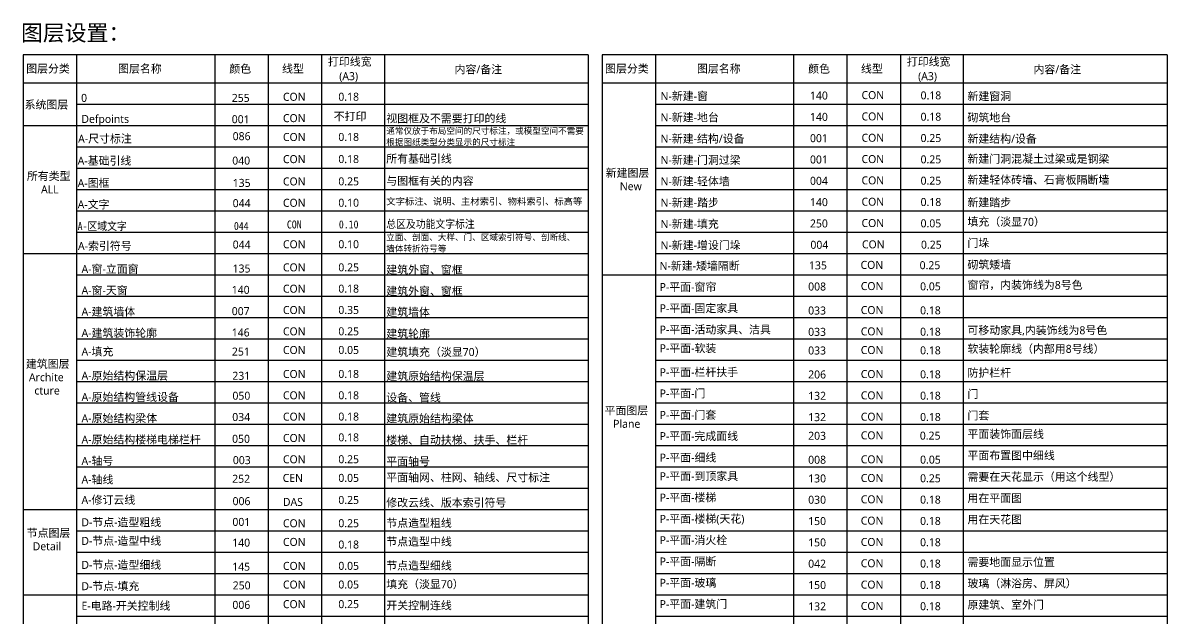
# Model space of a CAD drawing. Header units: millimetres. Extents: x 3652 to 14375, y 1848 to 12994.
# Drawn here: x 3652 to 14375, y 7410 to 12994 of the extents above; entities that cross this region are included whole.
import ezdxf
from ezdxf.enums import TextEntityAlignment as Align

# ---------------------------------------------------------------- set-up
doc = ezdxf.new("R2010")
doc.units = ezdxf.units.MM
for name, pattern in [('CENTER', [50.8, 31.75, -6.35, 6.35, -6.35]), ('DASH', [0.35, 0.25, -0.1]), ('DASHED', [0.75, 0.5, -0.25])]:
    doc.linetypes.add(name, pattern=pattern)
for name, color, linetype in [('A-修订云线', 6, 'DASHED'), ('A-区域文字', 44, 'Continuous'), ('A-原始结构保温层', 231, 'Continuous'), ('A-原始结构梁体', 34, 'DASHED'), ('A-原始结构楼梯电梯栏杆', 50, 'Continuous'), ('A-原始结构管线设备', 50, 'Continuous'), ('A-图框', 135, 'Continuous'), ('A-基础引线', 40, 'Continuous'), ('A-填充', 251, 'Continuous'), ('A-尺寸标注', 86, 'Continuous'), ('A-建筑墙体', 7, 'Continuous'), ('A-建筑装饰轮廓', 146, 'Continuous'), ('A-文字', 44, 'Continuous'), ('A-窗-天窗', 132, 'Continuous'), ('A-窗-立面窗', 135, 'Continuous'), ('A-索引符号', 44, 'Continuous'), ('A-轴号', 3, 'Continuous'), ('A-轴线', 252, 'CENTER'), ('D-节点-填充', 250, 'Continuous'), ('D-节点-造型中线', 140, 'Continuous'), ('D-节点-造型粗线', 1, 'Continuous'), ('D-节点-造型细线', 145, 'Continuous'), ('E-电路-开关控制线', 6, 'Continuous'), ('N-新建-地台', 140, 'Continuous'), ('N-新建-填充', 250, 'Continuous'), ('N-新建-增设门垛', 4, 'Continuous'), ('N-新建-矮墙隔断', 135, 'Continuous'), ('N-新建-窗', 140, 'Continuous'), ('N-新建-结构或设备', 1, 'Continuous'), ('N-新建-轻体墙', 4, 'Continuous'), ('N-新建-门洞过梁', 1, 'Continuous'), ('P-平面-到顶家具', 132, 'Continuous'), ('P-平面-固定家具', 33, 'Continuous'), ('P-平面-完成面线', 203, 'Continuous'), ('P-平面-建筑门', 132, 'Continuous'), ('P-平面-栏杆扶手', 206, 'Continuous'), ('P-平面-楼梯', 30, 'Continuous'), ('P-平面-楼梯(天花)', 150, 'Continuous'), ('P-平面-活动家具', 33, 'DASH'), ('P-平面-消火栓', 140, 'Continuous'), ('P-平面-玻璃', 150, 'Continuous'), ('P-平面-窗帘', 8, 'Continuous'), ('P-平面-细线', 8, 'Continuous'), ('P-平面-软装', 33, 'Continuous'), ('P-平面-门', 132, 'Continuous'), ('P-平面-门套', 132, 'Continuous'), ('P-平面-隔断', 42, 'Continuous')]:
    doc.layers.add(name, color=color, linetype=linetype)
doc.layers.add('N-新建-踏步', color=140, linetype='Continuous', plot=False)
doc.styles.add('宋体', font='', dxfattribs={"width": 0.8, "height": 2.5})
doc.styles.add('微软雅黑', font='Microsoft YaHei.ttf')
doc.styles.get('宋体').set_extended_font_data('SimSun')

msp = doc.modelspace()

# ---------------------------------------------------------------- linework, layer by layer
at = {"color": 30, "true_color": 0xf8991e}
for p, q in [((8949.7, 12694.8), (3654.7, 12694.8)), ((3654.7, 12694.8), (3654.7, 1848.3)), ((4154.7, 12694.8), (4154.7, 4029.8)), ((5449.7, 12694.8), (5449.7, 4029.8)), ((5949.7, 12694.8), (5949.7, 4029.8)), ((6449.7, 12694.8), (6449.7, 4029.8)), ((7039.7, 12694.8), (7039.7, 4029.8)), ((8949.7, 12694.8), (8949.7, 1848.3)), ((9079.7, 12694.8), (9079.7, 3229.8)), ((14374.7, 12694.8), (9079.7, 12694.8)), ((9579.7, 12694.8), (9579.7, 3229.8)), ((10874.7, 12694.8), (10874.7, 3229.8)), ((11374.7, 12694.8), (11374.7, 3229.8)), ((11874.7, 12694.8), (11874.7, 3229.8)), ((12464.7, 12694.8), (12464.7, 3229.8)), ((14374.7, 12694.8), (14374.7, 3229.8)), ((3654.7, 12429.8), (8949.7, 12429.8)), ((9079.7, 12429.8), (14374.7, 12429.8)), ((4154.7, 12229.8), (8949.7, 12229.8)), ((9579.7, 12229.8), (14374.7, 12229.8)), ((3654.7, 12029.8), (8949.7, 12029.8)), ((9579.7, 12029.8), (14374.7, 12029.8)), ((4154.7, 11829.8), (8949.7, 11829.8)), ((9579.7, 11829.8), (14374.7, 11829.8)), ((4154.7, 11629.8), (8949.7, 11629.8)), ((9579.7, 11629.8), (14374.7, 11629.8)), ((4154.7, 11429.8), (8949.7, 11429.8)), ((9579.7, 11429.8), (14374.7, 11429.8)), ((4154.7, 11229.8), (8949.7, 11229.8)), ((9579.7, 11229.8), (14374.7, 11229.8)), ((4154.7, 11029.8), (8949.7, 11029.8)), ((9579.7, 11029.8), (14374.7, 11029.8)), ((3654.7, 10829.8), (8949.7, 10829.8)), ((9579.7, 10829.8), (14374.7, 10829.8)), ((4154.7, 10629.8), (8949.7, 10629.8)), ((9079.7, 10629.8), (14374.7, 10629.8)), ((4154.7, 10429.8), (8949.7, 10429.8)), ((9579.7, 10429.8), (14374.7, 10429.8)), ((4154.7, 10229.8), (8949.7, 10229.8)), ((9579.7, 10229.8), (14374.7, 10229.8)), ((4154.7, 10029.8), (8949.7, 10029.8)), ((9579.7, 10029.8), (14374.7, 10029.8)), ((4154.7, 9829.8), (8949.7, 9829.8)), ((9579.7, 9829.8), (14374.7, 9829.8)), ((4154.7, 9629.8), (8949.7, 9629.8)), ((9579.7, 9629.8), (14374.7, 9629.8)), ((4154.7, 9429.8), (8949.7, 9429.8)), ((9579.7, 9429.8), (14374.7, 9429.8)), ((4154.7, 9229.8), (8949.7, 9229.8)), ((9579.7, 9229.8), (14374.7, 9229.8)), ((4154.7, 9029.8), (8949.7, 9029.8)), ((9579.7, 9029.8), (14374.7, 9029.8)), ((4154.7, 8829.8), (8949.7, 8829.8)), ((9579.7, 8829.8), (14374.7, 8829.8)), ((4154.7, 8629.8), (8949.7, 8629.8)), ((9579.7, 8629.8), (14374.7, 8629.8)), ((3654.7, 8429.8), (8949.7, 8429.8)), ((9579.7, 8429.8), (14374.7, 8429.8)), ((4154.7, 8229.8), (8949.7, 8229.8)), ((9579.7, 8229.8), (14374.7, 8229.8)), ((4154.7, 8029.8), (8949.7, 8029.8)), ((9579.7, 8029.8), (14374.7, 8029.8)), ((4154.7, 7829.8), (8949.7, 7829.8)), ((9579.7, 7829.8), (14374.7, 7829.8)), ((3654.7, 7629.8), (8949.7, 7629.8)), ((9579.7, 7629.8), (14374.7, 7629.8)), ((4154.7, 7429.8), (8949.7, 7429.8)), ((9579.7, 7429.8), (14374.7, 7429.8))]:
    msp.add_line(p, q, dxfattribs=at)

# ---------------------------------------------------------------- texts
at = {"color": 1, "style": '微软雅黑'}
msp.add_text('图层设置：', height=150, dxfattribs=at).set_placement((3634.5, 12825.3))
at = {"color": 30, "true_color": 0xf8991e, "style": '微软雅黑'}
for s, p in [('打印线宽', (6510.4, 12591.9)), ('打印线宽', (11935.4, 12591.9)), ('图层分类', (3682.4, 12526.4)), ('图层名称', (4543.6, 12526)), ('颜色', (5585.8, 12525.1)), ('线型', (6080.6, 12526)), ('内容/备注', (7697.4, 12520)), ('图层分类', (9107.4, 12526.4)), ('图层名称', (9968.6, 12526)), ('颜色', (11010.8, 12525.1)), ('线型', (11505.6, 12526)), ('内容/备注', (13122.4, 12520)), ('(A3)', (6616, 12456)), ('(A3)', (12041, 12456)), ('系统图层', (3667.8, 12188.8)), ('所有类型', (3688.9, 11518.9)), ('新建图层', (9113.3, 11548.5)), ('New', (9245.6, 11423.5)), ('ALL', (3822, 11393.9)), ('建筑图层', (3679.6, 9757.2)), ('Archite', (3708.5, 9632.2)), ('cture', (3759.2, 9507.2)), ('平面图层', (9102.4, 9320.2)), ('Plane', (9183, 9195.2)), ('节点图层', (3687.3, 8171.6)), ('Detail', (3743.5, 8046.6))]:
    msp.add_text(s, height=75, dxfattribs=at).set_placement(p)
at = {"style": '微软雅黑'}
for s, p in [('CON', (6194.7, 12300.1, 4)), ('0.18', (6704.8, 12300.6)), ('255', (5692.8, 12289.5, 2))]:
    msp.add_text(s, height=75, dxfattribs=at).set_placement(p, align=Align.MIDDLE_CENTER)
msp.add_text('0', height=75, dxfattribs=at).set_placement((4197.2, 12252.3))
at = {"layer": 'A-修订云线', "style": '微软雅黑'}
for s, p in [('A-修订云线', (4201.3, 8481.5)), ('修改云线、版本索引符号', (7057.1, 8456))]:
    msp.add_text(s, height=75, dxfattribs=at).set_placement(p)
at = {"layer": 'A-修订云线', "ltscale": 100, "style": '微软雅黑'}
for s, p in [('006', (5700.5, 8507.4, 2)), ('DAS', (6182.1, 8500.1, 4)), ('0.25', (6704.8, 8518.5))]:
    msp.add_text(s, height=75, dxfattribs=at).set_placement(p, align=Align.MIDDLE_CENTER)
at = {"layer": 'A-区域文字', "style": '宋体', "width": 0.9}
for s, p in [('总区及功能文字标注', (7057.1, 11069.4)), ('A-区域文字', (4165.1, 11049.2))]:
    msp.add_text(s, height=75, dxfattribs=at).set_placement(p)
for s, p in [('044', (5698.2, 11088.7, 4)), ('CON', (6194.7, 11102.5, 4)), ('0.10', (6704.8, 11103))]:
    msp.add_text(s, height=75, dxfattribs=at).set_placement(p, align=Align.MIDDLE_CENTER)
at = {"layer": 'A-原始结构保温层', "style": '微软雅黑'}
for s, p in [('A-原始结构保温层', (4201.3, 9646.9)), ('建筑原始结构保温层', (7057.1, 9642.7))]:
    msp.add_text(s, height=75, dxfattribs=at).set_placement(p)
for s, p in [('231', (5698.6, 9683.2, 2)), ('CON', (6194.7, 9700.1, 4)), ('0.18', (6704.8, 9700.6))]:
    msp.add_text(s, height=75, dxfattribs=at).set_placement(p, align=Align.MIDDLE_CENTER)
at = {"layer": 'A-原始结构梁体', "style": '微软雅黑'}
for s, p in [('A-原始结构梁体', (4201.3, 9247.3)), ('建筑原始结构梁体', (7057.1, 9245.9))]:
    msp.add_text(s, height=75, dxfattribs=at).set_placement(p)
for s, p in [('034', (5697.5, 9296.4, 2)), ('CON', (6194.7, 9300.1, 4)), ('0.18', (6704.8, 9300.6))]:
    msp.add_text(s, height=75, dxfattribs=at).set_placement(p, align=Align.MIDDLE_CENTER)
at = {"layer": 'A-原始结构楼梯电梯栏杆', "style": '微软雅黑'}
for s, p in [('A-原始结构楼梯电梯栏杆', (4201.3, 9047.3)), ('楼梯、自动扶梯、扶手、栏杆', (7057.1, 9043.7))]:
    msp.add_text(s, height=75, dxfattribs=at).set_placement(p)
for s, p in [('050', (5696, 9092.2, 2)), ('CON', (6194.7, 9100.1, 4)), ('0.18', (6704.8, 9105.6))]:
    msp.add_text(s, height=75, dxfattribs=at).set_placement(p, align=Align.MIDDLE_CENTER)
at = {"layer": 'A-原始结构管线设备', "style": '微软雅黑'}
for s, p in [('A-原始结构管线设备', (4201.3, 9446.9)), ('设备、管线', (7057.1, 9442.1))]:
    msp.add_text(s, height=75, dxfattribs=at).set_placement(p)
for s, p in [('050', (5699.3, 9496.4, 2)), ('CON', (6194.7, 9500.1, 4)), ('0.18', (6704.8, 9500.6))]:
    msp.add_text(s, height=75, dxfattribs=at).set_placement(p, align=Align.MIDDLE_CENTER)
at = {"layer": 'A-图框', "style": '微软雅黑'}
for s, p in [('A-图框', (4165.1, 11453.4)), ('与图框有关的内容', (7057.1, 11473.6))]:
    msp.add_text(s, height=75, dxfattribs=at).set_placement(p)
for s, p in [('135', (5701.7, 11492.5, 4)), ('CON', (6194.7, 11506.3, 4)), ('0.25', (6704.8, 11506.8))]:
    msp.add_text(s, height=75, dxfattribs=at).set_placement(p, align=Align.MIDDLE_CENTER)
at = {"layer": 'A-基础引线', "style": '微软雅黑'}
for s, p in [('A-基础引线', (4165.1, 11662.7)), ('所有基础引线', (7057.1, 11682))]:
    msp.add_text(s, height=75, dxfattribs=at).set_placement(p)
for s, p in [('040', (5697.3, 11701.7, 4)), ('CON', (6194.7, 11715.5, 4)), ('0.18', (6704.8, 11716))]:
    msp.add_text(s, height=75, dxfattribs=at).set_placement(p, align=Align.MIDDLE_CENTER)
at = {"layer": 'A-填充', "style": '微软雅黑'}
for s, p in [('A-填充', (4201.3, 9872.3)), ('建筑填充（淡显70）', (7057.1, 9868.5))]:
    msp.add_text(s, height=75, dxfattribs=at).set_placement(p)
for s, p in [('251', (5694.4, 9910.3, 2)), ('CON', (6194.7, 9925.1, 4)), ('0.05', (6704.8, 9925.6))]:
    msp.add_text(s, height=75, dxfattribs=at).set_placement(p, align=Align.MIDDLE_CENTER)
at = {"layer": 'A-尺寸标注', "style": '微软雅黑'}
for s, height, p in [('通常仅放于布局空间的尺寸标注，或模型空间不需要', 57.5, (7057.1, 11951.2)), ('A-尺寸标注', 75, (4169.3, 11869.7)), ('根据图纸类型分类显示的尺寸标注', 57.5, (7057.1, 11845.5))]:
    msp.add_text(s, height=height, dxfattribs=at).set_placement(p)
for s, p in [('086', (5701.5, 11930.5, 2)), ('CON', (6194.7, 11923, 4)), ('0.18', (6704.8, 11923.5))]:
    msp.add_text(s, height=75, dxfattribs=at).set_placement(p, align=Align.MIDDLE_CENTER)
at = {"layer": 'A-建筑墙体', "style": '微软雅黑'}
for s, p in [('A-建筑墙体', (4201.3, 10247.3)), ('建筑墙体', (7057.1, 10243.7))]:
    msp.add_text(s, height=75, dxfattribs=at).set_placement(p)
for s, p in [('007', (5692.8, 10289.5, 2)), ('CON', (6194.7, 10300.1, 4)), ('0.35', (6704.8, 10300.6))]:
    msp.add_text(s, height=75, dxfattribs=at).set_placement(p, align=Align.MIDDLE_CENTER)
at = {"layer": 'A-建筑装饰轮廓', "style": '微软雅黑'}
for s, p in [('A-建筑装饰轮廓', (4201.3, 10047.3)), ('建筑轮廓', (7057.1, 10040.4))]:
    msp.add_text(s, height=75, dxfattribs=at).set_placement(p)
for s, p in [('146', (5692.8, 10089.5, 2)), ('CON', (6194.7, 10100.1, 4)), ('0.25', (6704.8, 10100.6))]:
    msp.add_text(s, height=75, dxfattribs=at).set_placement(p, align=Align.MIDDLE_CENTER)
at = {"layer": 'A-文字', "style": '微软雅黑'}
for s, height, p in [('A-文字', 75, (4165.1, 11252.6)), ('文字标注、说明、主材索引、物料索引、标高等', 62.5, (7057.1, 11287.4))]:
    msp.add_text(s, height=height, dxfattribs=at).set_placement(p)
for s, p in [('044', (5701.7, 11302.4, 4)), ('CON', (6194.7, 11305.9, 4)), ('0.10', (6704.8, 11306.4))]:
    msp.add_text(s, height=75, dxfattribs=at).set_placement(p, align=Align.MIDDLE_CENTER)
at = {"layer": 'A-窗-天窗', "style": '微软雅黑'}
for s, p in [('A-窗-天窗', (4201.3, 10446.9)), ('建筑外窗、窗框', (7057.1, 10440.1))]:
    msp.add_text(s, height=75, dxfattribs=at).set_placement(p)
for s, p in [('140', (5692.8, 10489.5, 2)), ('CON', (6194.7, 10500.1, 4)), ('0.18', (6704.8, 10500.6))]:
    msp.add_text(s, height=75, dxfattribs=at).set_placement(p, align=Align.MIDDLE_CENTER)
at = {"layer": 'A-窗-立面窗', "style": '微软雅黑'}
for s, p in [('A-窗-立面窗', (4201.3, 10646.9)), ('建筑外窗、窗框', (7057.1, 10640.1))]:
    msp.add_text(s, height=75, dxfattribs=at).set_placement(p)
for s, p in [('135', (5700.8, 10689.5, 2)), ('CON', (6194.7, 10700.1, 4)), ('0.25', (6704.8, 10700.6))]:
    msp.add_text(s, height=75, dxfattribs=at).set_placement(p, align=Align.MIDDLE_CENTER)
at = {"layer": 'A-索引符号', "style": '微软雅黑'}
for s, height, p in [('A-索引符号', 75, (4168.1, 10863.6)), ('立面、剖面、大样、门、区域索引符号、剖断线、', 57.5, (7057.1, 10953.6)), ('墙体转折符号等', 57.5, (7057.1, 10847.9))]:
    msp.add_text(s, height=height, dxfattribs=at).set_placement(p)
for s, p in [('044', (5701.8, 10914.2, 2)), ('CON', (6194.7, 10916.9, 4)), ('0.10', (6704.8, 10917.4))]:
    msp.add_text(s, height=75, dxfattribs=at).set_placement(p, align=Align.MIDDLE_CENTER)
at = {"layer": 'A-轴号', "style": '微软雅黑'}
for s, p in [('A-轴号', (4201.3, 8847.3)), ('平面轴号', (7057.1, 8843.4))]:
    msp.add_text(s, height=75, dxfattribs=at).set_placement(p)
for s, p in [('003', (5703.2, 8892.2, 2)), ('CON', (6194.7, 8900.1, 4)), ('0.25', (6704.8, 8900.6))]:
    msp.add_text(s, height=75, dxfattribs=at).set_placement(p, align=Align.MIDDLE_CENTER)
at = {"layer": 'A-轴线', "style": '微软雅黑'}
for s, p in [('A-轴线', (4201.3, 8672.3)), ('平面轴网、柱网、轴线、尺寸标注', (7057.1, 8692.6))]:
    msp.add_text(s, height=75, dxfattribs=at).set_placement(p)
at = {"layer": 'A-轴线', "ltscale": 100, "style": '微软雅黑'}
for s, p in [('252', (5697, 8717.2, 2)), ('CEN', (6181.6, 8725.1, 4)), ('0.05', (6704.8, 8725.6))]:
    msp.add_text(s, height=75, dxfattribs=at).set_placement(p, align=Align.MIDDLE_CENTER)
at = {"layer": 'D-节点-填充', "style": '微软雅黑'}
for s, p in [('D-节点-填充', (4199.7, 7672.3)), ('填充（淡显70）', (7057.1, 7690.6))]:
    msp.add_text(s, height=75, dxfattribs=at).set_placement(p)
for s, p in [('250', (5701.9, 7717.2, 2)), ('CON', (6194.7, 7725.1, 4)), ('0.05', (6704.8, 7725.6))]:
    msp.add_text(s, height=75, dxfattribs=at).set_placement(p, align=Align.MIDDLE_CENTER)
at = {"layer": 'D-节点-造型中线', "style": '微软雅黑'}
for s, p in [('D-节点-造型中线', (4199.7, 8097.3)), ('节点造型中线', (7057.1, 8090.6))]:
    msp.add_text(s, height=75, dxfattribs=at).set_placement(p)
for s, p in [('140', (5697.2, 8118.2, 2)), ('CON', (6194.7, 8125.1, 4)), ('0.18', (6704.8, 8100.6))]:
    msp.add_text(s, height=75, dxfattribs=at).set_placement(p, align=Align.MIDDLE_CENTER)
at = {"layer": 'D-节点-造型粗线', "style": '微软雅黑'}
for s, p in [('D-节点-造型粗线', (4199.7, 8271.9)), ('节点造型粗线', (7057.1, 8265.2))]:
    msp.add_text(s, height=75, dxfattribs=at).set_placement(p)
for s, p in [('001', (5699, 8312.6, 2)), ('CON', (6194.7, 8300.1, 4)), ('0.25', (6704.8, 8300.6))]:
    msp.add_text(s, height=75, dxfattribs=at).set_placement(p, align=Align.MIDDLE_CENTER)
at = {"layer": 'D-节点-造型细线', "style": '微软雅黑'}
for s, p in [('D-节点-造型细线', (4199.7, 7872.3)), ('节点造型细线', (7057.1, 7865.6))]:
    msp.add_text(s, height=75, dxfattribs=at).set_placement(p)
for s, p in [('CON', (6194.7, 7900.1, 4)), ('0.05', (6704.8, 7900.6)), ('145', (5697.2, 7893.2, 2))]:
    msp.add_text(s, height=75, dxfattribs=at).set_placement(p, align=Align.MIDDLE_CENTER)
at = {"layer": 'Defpoints', "style": '微软雅黑'}
for s, p in [('Defpoints', (4199.7, 12054.8)), ('视图框及不需要打印的线', (7057.1, 12059.6))]:
    msp.add_text(s, height=75, dxfattribs=at).set_placement(p)
for s, p in [('001', (5692.8, 12089.5, 2)), ('CON', (6194.7, 12100.1, 4)), ('不打印', (6718, 12116.9, 2))]:
    msp.add_text(s, height=75, dxfattribs=at).set_placement(p, align=Align.MIDDLE_CENTER)
at = {"layer": 'E-电路-开关控制线', "style": '微软雅黑'}
for s, p in [('E-电路-开关控制线', (4200.9, 7488.5)), ('开关控制连线', (7057.1, 7492))]:
    msp.add_text(s, height=75, dxfattribs=at).set_placement(p)
for s, p in [('006', (5698.8, 7534.4)), ('CON', (6194.7, 7541.3, 4)), ('0.25', (6704.8, 7541.8))]:
    msp.add_text(s, height=75, dxfattribs=at).set_placement(p, align=Align.MIDDLE_CENTER)
at = {"layer": 'N-新建-地台', "style": '微软雅黑'}
for s, p in [('N-新建-地台', (9627.3, 12069.8)), ('砌筑地台', (12503.7, 12068))]:
    msp.add_text(s, height=75, dxfattribs=at).set_placement(p)
for s, p in [('140', (11111.6, 12112)), ('CON', (11617, 12116, 2)), ('0.18', (12161.1, 12113.2))]:
    msp.add_text(s, height=75, dxfattribs=at).set_placement(p, align=Align.MIDDLE_CENTER)
at = {"layer": 'N-新建-填充', "style": '微软雅黑'}
for s, p in [('N-新建-填充', (9627.3, 11069.8)), ('填充（淡显70）', (12503.7, 11089.8))]:
    msp.add_text(s, height=75, dxfattribs=at).set_placement(p)
for s, p in [('CON', (11617, 11116, 2)), ('250', (11111.6, 11112)), ('0.05', (12161.1, 11113.2))]:
    msp.add_text(s, height=75, dxfattribs=at).set_placement(p, align=Align.MIDDLE_CENTER)
at = {"layer": 'N-新建-增设门垛', "style": '微软雅黑'}
for s, p in [('N-新建-增设门垛', (9627.3, 10870.2)), ('门垛', (12503.7, 10891.1))]:
    msp.add_text(s, height=75, dxfattribs=at).set_placement(p)
for s, p in [('004', (11115.6, 10912)), ('CON', (11620.9, 10916, 2)), ('0.25', (12165, 10913.2))]:
    msp.add_text(s, height=75, dxfattribs=at).set_placement(p, align=Align.MIDDLE_CENTER)
at = {"layer": 'N-新建-矮墙隔断', "style": '微软雅黑'}
for s, p in [('N-新建-矮墙隔断', (9618.3, 10676.8)), ('砌筑矮墙', (12503.7, 10687.6))]:
    msp.add_text(s, height=75, dxfattribs=at).set_placement(p)
for s, p in [('135', (11102.6, 10719.3)), ('CON', (11608, 10723.4, 2)), ('0.25', (12152.1, 10720.6))]:
    msp.add_text(s, height=75, dxfattribs=at).set_placement(p, align=Align.MIDDLE_CENTER)
at = {"layer": 'N-新建-窗', "style": '微软雅黑'}
for s, p in [('N-新建-窗', (9627.3, 12269.4)), ('新建窗洞', (12503.7, 12267.6))]:
    msp.add_text(s, height=75, dxfattribs=at).set_placement(p)
for s, p in [('140', (11111.6, 12312)), ('CON', (11617, 12316, 2)), ('0.18', (12161.1, 12313.2))]:
    msp.add_text(s, height=75, dxfattribs=at).set_placement(p, align=Align.MIDDLE_CENTER)
at = {"layer": 'N-新建-结构或设备', "style": '微软雅黑'}
for s, p in [('N-新建-结构/设备', (9627.3, 11869.8)), ('新建结构/设备', (12503.7, 11868.9))]:
    msp.add_text(s, height=75, dxfattribs=at).set_placement(p)
for s, p in [('001', (11111.6, 11912)), ('CON', (11617, 11916, 2)), ('0.25', (12161.1, 11913.2))]:
    msp.add_text(s, height=75, dxfattribs=at).set_placement(p, align=Align.MIDDLE_CENTER)
at = {"layer": 'N-新建-踏步', "style": '微软雅黑'}
for s, p in [('N-新建-踏步', (9627.3, 11269.4)), ('新建踏步', (12503.7, 11271.3))]:
    msp.add_text(s, height=75, dxfattribs=at).set_placement(p)
for s, p in [('140', (11111.6, 11312)), ('CON', (11617, 11316, 2)), ('0.18', (12161.1, 11313.2))]:
    msp.add_text(s, height=75, dxfattribs=at).set_placement(p, align=Align.MIDDLE_CENTER)
at = {"layer": 'N-新建-轻体墙', "style": '微软雅黑'}
for s, p in [('N-新建-轻体墙', (9627.3, 11469.8)), ('新建轻体砖墙、石膏板隔断墙', (12503.7, 11483.9))]:
    msp.add_text(s, height=75, dxfattribs=at).set_placement(p)
for s, p in [('004', (11111.6, 11512)), ('CON', (11617, 11516, 2)), ('0.25', (12161.1, 11513.2))]:
    msp.add_text(s, height=75, dxfattribs=at).set_placement(p, align=Align.MIDDLE_CENTER)
at = {"layer": 'N-新建-门洞过梁', "style": '微软雅黑'}
for s, p in [('N-新建-门洞过梁', (9627.3, 11669.8)), ('新建门洞混凝土过梁或是钢梁', (12503.7, 11680.6))]:
    msp.add_text(s, height=75, dxfattribs=at).set_placement(p)
for s, p in [('001', (11111.6, 11712)), ('CON', (11617, 11716, 2)), ('0.25', (12161.1, 11713.2))]:
    msp.add_text(s, height=75, dxfattribs=at).set_placement(p, align=Align.MIDDLE_CENTER)
at = {"layer": 'P-平面-到顶家具', "style": '微软雅黑'}
for s, p in [('P-平面-到顶家具', (9618.6, 8704)), ('需要在天花显示（用这个线型）', (12503.7, 8698))]:
    msp.add_text(s, height=75, dxfattribs=at).set_placement(p)
for s, p in [('130', (11094.6, 8720.6)), ('CON', (11610, 8724.7, 2)), ('0.25', (12156.6, 8721.9))]:
    msp.add_text(s, height=75, dxfattribs=at).set_placement(p, align=Align.MIDDLE_CENTER)
at = {"layer": 'P-平面-固定家具', "style": '微软雅黑'}
msp.add_text('P-平面-固定家具', height=75, dxfattribs=at).set_placement((9618.6, 10279))
for s, p in [('033', (11094.6, 10295.6, 2)), ('CON', (11610, 10299.7, 2)), ('0.18', (12156.6, 10296.9))]:
    msp.add_text(s, height=75, dxfattribs=at).set_placement(p, align=Align.MIDDLE_CENTER)
at = {"layer": 'P-平面-完成面线', "style": '微软雅黑'}
for s, p in [('P-平面-完成面线', (9618.6, 9079.8)), ('平面装饰面层线', (12503.7, 9098.5))]:
    msp.add_text(s, height=75, dxfattribs=at).set_placement(p)
for s, p in [('203', (11094.6, 9120.6, 2)), ('CON', (11610, 9124.7, 2)), ('0.25', (12154.1, 9121.9))]:
    msp.add_text(s, height=75, dxfattribs=at).set_placement(p, align=Align.MIDDLE_CENTER)
at = {"layer": 'P-平面-建筑门', "style": '微软雅黑'}
for s, p in [('P-平面-建筑门', (9618.6, 7504)), ('原建筑、室外门', (12503.7, 7498))]:
    msp.add_text(s, height=75, dxfattribs=at).set_placement(p)
for s, p in [('132', (11094.6, 7520.6)), ('CON', (11610, 7524.7, 2)), ('0.18', (12156.6, 7521.9))]:
    msp.add_text(s, height=75, dxfattribs=at).set_placement(p, align=Align.MIDDLE_CENTER)
at = {"layer": 'P-平面-栏杆扶手', "style": '微软雅黑'}
for s, p in [('P-平面-栏杆扶手', (9618.6, 9679.4)), ('防护栏杆', (12503.7, 9673.9))]:
    msp.add_text(s, height=75, dxfattribs=at).set_placement(p)
for s, p in [('206', (11094.6, 9695.6)), ('CON', (11610, 9699.7, 2)), ('0.18', (12156.6, 9696.9))]:
    msp.add_text(s, height=75, dxfattribs=at).set_placement(p, align=Align.MIDDLE_CENTER)
at = {"layer": 'P-平面-楼梯', "style": '微软雅黑'}
for s, p in [('P-平面-楼梯', (9618.6, 8504)), ('用在平面图', (12503.7, 8498))]:
    msp.add_text(s, height=75, dxfattribs=at).set_placement(p)
for s, p in [('030', (11094.6, 8520.6)), ('CON', (11610, 8524.7, 2)), ('0.18', (12156.6, 8521.9))]:
    msp.add_text(s, height=75, dxfattribs=at).set_placement(p, align=Align.MIDDLE_CENTER)
at = {"layer": 'P-平面-楼梯(天花)', "style": '微软雅黑'}
for s, p in [('P-平面-楼梯(天花)', (9618.6, 8304)), ('用在天花图', (12503.7, 8298))]:
    msp.add_text(s, height=75, dxfattribs=at).set_placement(p)
for s, p in [('150', (11094.6, 8320.6)), ('CON', (11610, 8324.7, 2)), ('0.18', (12156.6, 8321.9))]:
    msp.add_text(s, height=75, dxfattribs=at).set_placement(p, align=Align.MIDDLE_CENTER)
at = {"layer": 'P-平面-活动家具', "style": '微软雅黑'}
for s, p in [('P-平面-活动家具、洁具', (9618.6, 10079)), ('可移动家具,内装饰线为8号色', (12503.7, 10072.6))]:
    msp.add_text(s, height=75, dxfattribs=at).set_placement(p)
for s, p in [('033', (11094.6, 10095.6)), ('CON', (11610, 10099.7, 2)), ('0.18', (12156.6, 10096.9))]:
    msp.add_text(s, height=75, dxfattribs=at).set_placement(p, align=Align.MIDDLE_CENTER)
at = {"layer": 'P-平面-消火栓', "style": '微软雅黑'}
msp.add_text('P-平面-消火栓', height=75, dxfattribs=at).set_placement((9618.6, 8104))
for s, p in [('150', (11094.6, 8120.6)), ('CON', (11610, 8124.7, 2)), ('0.18', (12156.6, 8121.9))]:
    msp.add_text(s, height=75, dxfattribs=at).set_placement(p, align=Align.MIDDLE_CENTER)
at = {"layer": 'P-平面-玻璃', "style": '微软雅黑'}
for s, p in [('P-平面-玻璃', (9618.6, 7704)), ('玻璃（淋浴房、屏风）', (12503.7, 7698))]:
    msp.add_text(s, height=75, dxfattribs=at).set_placement(p)
for s, p in [('150', (11094.6, 7720.6)), ('CON', (11610, 7724.7, 2)), ('0.18', (12156.6, 7721.9))]:
    msp.add_text(s, height=75, dxfattribs=at).set_placement(p, align=Align.MIDDLE_CENTER)
at = {"layer": 'P-平面-窗帘', "style": '微软雅黑'}
for s, p in [('P-平面-窗帘', (9618.6, 10478.5)), ('窗帘，内装饰线为8号色', (12503.7, 10497.6))]:
    msp.add_text(s, height=75, dxfattribs=at).set_placement(p)
for s, p in [('008', (11094.6, 10520.6)), ('CON', (11610, 10524.7, 2)), ('0.05', (12156.6, 10521.9))]:
    msp.add_text(s, height=75, dxfattribs=at).set_placement(p, align=Align.MIDDLE_CENTER)
at = {"layer": 'P-平面-细线', "style": '微软雅黑'}
for s, p in [('P-平面-细线', (9618.6, 8879)), ('平面布置图中细线', (12503.7, 8898.5))]:
    msp.add_text(s, height=75, dxfattribs=at).set_placement(p)
for s, p in [('008', (11094.6, 8895.6)), ('CON', (11610, 8899.7, 2)), ('0.05', (12156.6, 8896.9))]:
    msp.add_text(s, height=75, dxfattribs=at).set_placement(p, align=Align.MIDDLE_CENTER)
at = {"layer": 'P-平面-软装', "style": '微软雅黑'}
for s, p in [('P-平面-软装', (9618.6, 9904)), ('软装轮廓线（内部用8号线）', (12503.7, 9898.5))]:
    msp.add_text(s, height=75, dxfattribs=at).set_placement(p)
for s, p in [('033', (11094.6, 9920.6)), ('CON', (11610, 9924.7, 2)), ('0.18', (12156.6, 9921.9))]:
    msp.add_text(s, height=75, dxfattribs=at).set_placement(p, align=Align.MIDDLE_CENTER)
at = {"layer": 'P-平面-门', "style": '微软雅黑'}
for s, p in [('P-平面-门', (9618.6, 9480.2)), ('门', (12503.7, 9474.7))]:
    msp.add_text(s, height=75, dxfattribs=at).set_placement(p)
for s, p in [('132', (11094.6, 9495.6)), ('CON', (11610, 9499.7, 2)), ('0.18', (12156.6, 9496.9))]:
    msp.add_text(s, height=75, dxfattribs=at).set_placement(p, align=Align.MIDDLE_CENTER)
at = {"layer": 'P-平面-门套', "style": '微软雅黑'}
for s, p in [('P-平面-门套', (9618.6, 9278.5)), ('门套', (12503.7, 9273))]:
    msp.add_text(s, height=75, dxfattribs=at).set_placement(p)
for s, p in [('132', (11094.6, 9295.6)), ('CON', (11610, 9299.7, 2)), ('0.18', (12156.6, 9296.9))]:
    msp.add_text(s, height=75, dxfattribs=at).set_placement(p, align=Align.MIDDLE_CENTER)
at = {"layer": 'P-平面-隔断', "style": '微软雅黑'}
for s, p in [('P-平面-隔断', (9618.6, 7904)), ('需要地面显示位置', (12503.7, 7898))]:
    msp.add_text(s, height=75, dxfattribs=at).set_placement(p)
for s, p in [('042', (11094.6, 7920.6)), ('CON', (11610, 7924.7, 2)), ('0.18', (12156.6, 7921.9))]:
    msp.add_text(s, height=75, dxfattribs=at).set_placement(p, align=Align.MIDDLE_CENTER)

doc.saveas('drawing.dxf')
